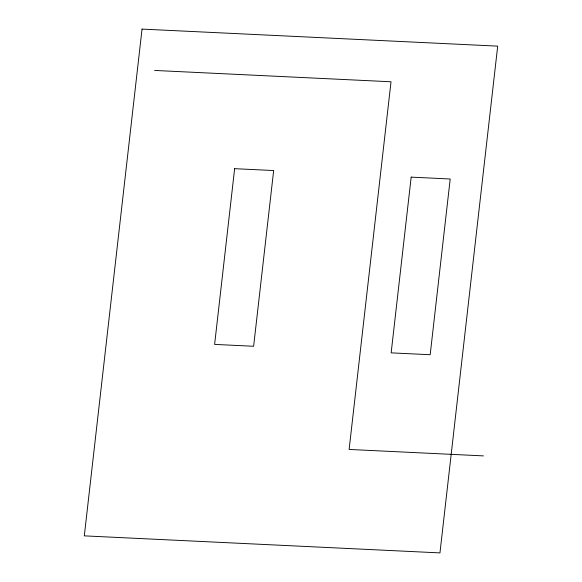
<?xml version="1.0" encoding="UTF-8"?>
<svg xmlns="http://www.w3.org/2000/svg" width="582" height="582" viewBox="0 0 582 582"><rect width="100%" height="100%" fill="white"/><g stroke="black" fill="none" stroke-linecap="round" stroke-linejoin="round"><path stroke-width="0.87" d="M154.63 70.444L391.017 81.771L349.12 449.45L483.424 455.888M142.044 29.1L84.303 535.862L439.956 552.9L497.697 46.138L142.044 29.1M234.633 168.678L214.613 344.399L253.628 346.268L273.656 170.541L234.633 168.678M411.176 177.132L391.155 352.859L430.178 354.729L450.199 179.001L411.176 177.132"/></g></svg>
